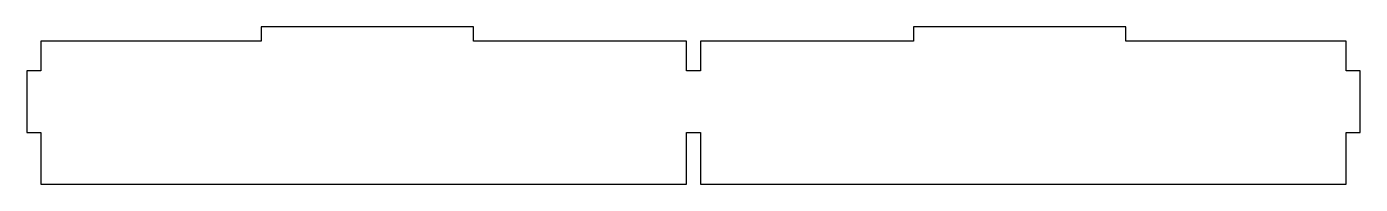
# Model space of a CAD drawing. Header units: millimetres. Extents: x -140 to 140, y 0 to 33.
import ezdxf

# ---------------------------------------------------------------- set-up
doc = ezdxf.new("R2010")
doc.units = ezdxf.units.MM
doc.layers.get('0').update_dxf_attribs({"linetype": 'CONTINUOUS'})

msp = doc.modelspace()

# ---------------------------------------------------------------- linework, layer by layer
msp.add_lwpolyline([(-90.79, 30), (-137, 30), (-137, 23.78), (-140, 23.78), (-140, 10.86), (-137, 10.86), (-137, 0), (-1.5, 0), (-1.5, 10.86), (1.5, 10.86), (1.5, 0), (137, 0), (137, 10.86), (140, 10.86), (140, 23.78), (137, 23.78), (137, 30), (90.79, 30), (90.79, 33), (46.21, 33), (46.21, 30), (1.5, 30), (1.5, 23.78), (-1.5, 23.78), (-1.5, 30), (-46.21, 30), (-46.21, 33), (-90.79, 33)], close=True)

doc.saveas('drawing.dxf')
